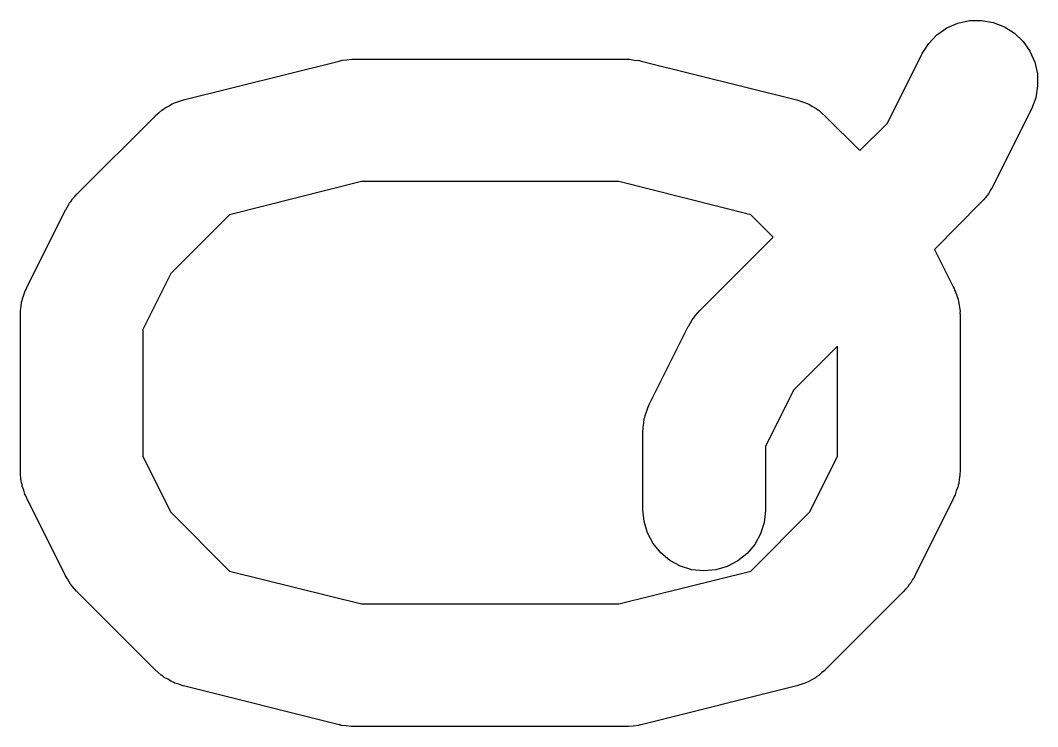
# Model space of a CAD drawing. Extents: x 2.99 to 5.82, y -2.36 to -0.87.
# Drawn here: x 3.75368 to 3.80269, y -1.26317 to -1.22915 of the extents above; entities that cross this region are included whole.
import ezdxf

# ---------------------------------------------------------------- set-up
doc = ezdxf.new("R2010")
doc.units = 0
doc.header["$MEASUREMENT"] = 0
doc.layers.add('BLACK', color=7, linetype='CONTINUOUS')

msp = doc.modelspace()

# ---------------------------------------------------------------- linework, layer by layer
at = {"layer": 'BLACK', "linetype": 'CONTINUOUS'}
for p, q in [((3.79884, -1.22929), (3.79941, -1.22916)), ((3.79941, -1.22916), (3.79998, -1.22915)), ((3.79998, -1.22915), (3.80055, -1.22925)), ((3.79784, -1.22984), (3.79832, -1.22951)), ((3.79832, -1.22951), (3.79884, -1.22929)), ((3.80055, -1.22925), (3.80109, -1.22946)), ((3.80109, -1.22946), (3.80157, -1.22977)), ((3.79744, -1.23026), (3.79784, -1.22984)), ((3.80157, -1.22977), (3.80199, -1.23017)), ((3.79713, -1.23074), (3.79744, -1.23026)), ((3.80199, -1.23017), (3.80232, -1.23064)), ((3.80232, -1.23064), (3.80255, -1.23117)), ((3.76154, -1.23298), (3.76904, -1.23111)), ((3.76904, -1.23111), (3.76908, -1.2311)), ((3.76908, -1.2311), (3.76913, -1.23109)), ((3.76913, -1.23109), (3.76918, -1.23107)), ((3.76918, -1.23107), (3.76941, -1.23105)), ((3.76941, -1.23105), (3.76965, -1.23102)), ((3.76965, -1.23102), (3.7697, -1.23102)), ((3.7697, -1.23102), (3.76975, -1.23102)), ((3.76975, -1.23102), (3.78288, -1.23102)), ((3.78288, -1.23102), (3.78292, -1.23102)), ((3.78292, -1.23102), (3.78297, -1.23102)), ((3.78297, -1.23102), (3.78302, -1.23102)), ((3.78302, -1.23102), (3.78326, -1.23106)), ((3.78326, -1.23106), (3.78349, -1.23108)), ((3.78349, -1.23108), (3.78354, -1.2311)), ((3.78354, -1.2311), (3.78359, -1.23111)), ((3.78359, -1.23111), (3.79109, -1.23298)), ((3.79545, -1.2341), (3.79711, -1.23078)), ((3.79711, -1.23078), (3.79713, -1.23074)), ((3.80255, -1.23117), (3.80268, -1.23173)), ((3.80268, -1.23173), (3.80269, -1.23231)), ((3.80269, -1.23231), (3.8026, -1.23288)), ((3.76116, -1.2331), (3.76135, -1.23305)), ((3.76135, -1.23305), (3.76154, -1.23298)), ((3.79109, -1.23298), (3.79113, -1.23299)), ((3.79113, -1.23299), (3.79132, -1.23306)), ((3.79132, -1.23306), (3.79151, -1.23312)), ((3.8026, -1.23288), (3.80239, -1.23342)), ((3.76035, -1.2336), (3.7605, -1.23347)), ((3.7605, -1.23347), (3.76058, -1.23342)), ((3.76058, -1.23342), (3.76065, -1.23337)), ((3.76065, -1.23337), (3.76082, -1.23328)), ((3.76082, -1.23328), (3.76099, -1.23317)), ((3.76099, -1.23317), (3.76108, -1.23314)), ((3.76108, -1.23314), (3.76116, -1.2331)), ((3.79151, -1.23312), (3.79159, -1.23316)), ((3.79159, -1.23316), (3.79167, -1.23319)), ((3.79167, -1.23319), (3.79184, -1.2333)), ((3.79184, -1.2333), (3.79202, -1.23339)), ((3.79202, -1.23339), (3.79209, -1.23345)), ((3.79209, -1.23345), (3.79216, -1.23349)), ((3.79216, -1.23349), (3.79231, -1.23363)), ((3.80239, -1.23342), (3.80052, -1.23717)), ((3.75642, -1.23751), (3.76017, -1.23376)), ((3.76017, -1.23376), (3.76019, -1.23373)), ((3.76019, -1.23373), (3.76035, -1.2336)), ((3.79231, -1.23363), (3.79246, -1.23376)), ((3.79246, -1.23376), (3.79412, -1.23542)), ((3.79412, -1.23542), (3.79545, -1.2341)), ((3.77012, -1.23692), (3.76376, -1.23851)), ((3.78251, -1.23692), (3.77012, -1.23692)), ((3.78887, -1.23851), (3.78251, -1.23692)), ((3.80033, -1.23749), (3.80025, -1.23758)), ((3.80041, -1.23734), (3.80033, -1.23749)), ((3.8005, -1.2372), (3.80041, -1.23734)), ((3.80052, -1.23717), (3.8005, -1.2372)), ((3.75597, -1.2381), (3.75605, -1.23795)), ((3.75605, -1.23795), (3.75613, -1.23786)), ((3.75613, -1.23786), (3.7562, -1.23775)), ((3.7562, -1.23775), (3.75631, -1.23764)), ((3.75631, -1.23764), (3.75642, -1.23751)), ((3.79996, -1.23793), (3.79772, -1.24018)), ((3.80007, -1.23781), (3.79996, -1.23793)), ((3.80018, -1.23769), (3.80007, -1.23781)), ((3.80025, -1.23758), (3.80018, -1.23769)), ((3.75399, -1.24202), (3.75586, -1.23827)), ((3.75586, -1.23827), (3.75588, -1.23824)), ((3.75588, -1.23824), (3.75597, -1.2381)), ((3.76376, -1.23851), (3.76093, -1.24134)), ((3.78995, -1.2396), (3.78887, -1.23851)), ((3.78641, -1.24313), (3.78995, -1.2396)), ((3.79772, -1.24018), (3.79864, -1.24202)), ((3.76093, -1.24134), (3.75958, -1.24404)), ((3.75378, -1.24256), (3.75385, -1.24237)), ((3.75385, -1.24237), (3.75392, -1.24218)), ((3.75392, -1.24218), (3.75396, -1.24211)), ((3.75396, -1.24211), (3.75399, -1.24202)), ((3.79864, -1.24202), (3.79866, -1.24206)), ((3.79866, -1.24206), (3.79869, -1.24214)), ((3.79869, -1.24214), (3.79873, -1.24222)), ((3.79873, -1.24222), (3.79879, -1.24241)), ((3.75372, -1.24293), (3.75374, -1.24273)), ((3.75374, -1.24273), (3.75377, -1.24265)), ((3.75377, -1.24265), (3.75378, -1.24256)), ((3.79879, -1.24241), (3.79886, -1.2426)), ((3.79886, -1.2426), (3.79887, -1.24269)), ((3.79887, -1.24269), (3.7989, -1.24277)), ((3.7989, -1.24277), (3.79892, -1.24297)), ((3.75368, -1.24313), (3.75372, -1.24293)), ((3.75369, -1.24322), (3.75368, -1.24313)), ((3.75368, -1.2433), (3.75369, -1.24322)), ((3.75368, -1.24334), (3.75368, -1.2433)), ((3.75368, -1.25084), (3.75368, -1.24334)), ((3.78612, -1.24348), (3.78619, -1.24338)), ((3.78619, -1.24338), (3.78631, -1.24326)), ((3.78631, -1.24326), (3.78641, -1.24313)), ((3.79892, -1.24297), (3.79895, -1.24317)), ((3.79895, -1.24317), (3.79894, -1.24326)), ((3.79894, -1.24326), (3.79895, -1.24334)), ((3.79895, -1.24334), (3.79895, -1.25084)), ((3.78586, -1.2439), (3.78588, -1.24386)), ((3.78588, -1.24386), (3.78597, -1.24372)), ((3.78597, -1.24372), (3.78605, -1.24358)), ((3.78605, -1.24358), (3.78612, -1.24348)), ((3.75958, -1.24404), (3.75958, -1.25015)), ((3.78398, -1.24765), (3.78586, -1.2439)), ((3.79305, -1.24485), (3.79093, -1.24697)), ((3.79305, -1.25015), (3.79305, -1.24485)), ((3.79093, -1.24697), (3.78958, -1.24967)), ((3.78391, -1.24781), (3.78395, -1.24773)), ((3.78395, -1.24773), (3.78398, -1.24765)), ((3.78374, -1.24835), (3.78376, -1.24827)), ((3.78376, -1.24827), (3.78378, -1.24819)), ((3.78378, -1.24819), (3.78385, -1.248)), ((3.78385, -1.248), (3.78391, -1.24781)), ((3.78368, -1.24875), (3.78371, -1.24856)), ((3.78368, -1.24884), (3.78368, -1.24875)), ((3.78371, -1.24856), (3.78374, -1.24835)), ((3.78367, -1.24893), (3.78368, -1.24884)), ((3.78367, -1.24897), (3.78367, -1.24893)), ((3.78367, -1.25272), (3.78367, -1.24897)), ((3.78958, -1.24967), (3.78958, -1.25272)), ((3.75958, -1.25015), (3.76093, -1.25284)), ((3.7917, -1.25284), (3.79305, -1.25015)), ((3.75368, -1.25093), (3.75368, -1.25084)), ((3.75368, -1.25102), (3.75368, -1.25093)), ((3.75371, -1.25122), (3.75368, -1.25102)), ((3.75373, -1.25142), (3.75371, -1.25122)), ((3.79894, -1.25106), (3.79891, -1.25126)), ((3.79895, -1.25088), (3.79894, -1.25097)), ((3.79894, -1.25097), (3.79894, -1.25106)), ((3.79895, -1.25084), (3.79895, -1.25088)), ((3.75376, -1.2515), (3.75373, -1.25142)), ((3.75377, -1.25159), (3.75376, -1.2515)), ((3.75384, -1.25178), (3.75377, -1.25159)), ((3.79885, -1.25163), (3.79877, -1.25181)), ((3.79886, -1.25154), (3.79885, -1.25163)), ((3.79889, -1.25146), (3.79886, -1.25154)), ((3.79891, -1.25126), (3.79889, -1.25146)), ((3.7539, -1.25197), (3.75384, -1.25178)), ((3.75394, -1.25205), (3.7539, -1.25197)), ((3.75397, -1.25213), (3.75394, -1.25205)), ((3.75399, -1.25216), (3.75397, -1.25213)), ((3.75586, -1.25591), (3.75399, -1.25216)), ((3.79864, -1.25216), (3.79677, -1.25591)), ((3.79867, -1.25208), (3.79864, -1.25216)), ((3.79871, -1.25201), (3.79867, -1.25208)), ((3.79877, -1.25181), (3.79871, -1.25201)), ((3.76093, -1.25284), (3.76376, -1.25568)), ((3.78373, -1.25329), (3.78367, -1.25272)), ((3.78887, -1.25568), (3.7917, -1.25284)), ((3.78958, -1.25276), (3.78951, -1.25333)), ((3.78958, -1.25272), (3.78958, -1.25276)), ((3.7839, -1.25384), (3.78373, -1.25329)), ((3.78951, -1.25333), (3.78934, -1.25388)), ((3.78417, -1.25435), (3.7839, -1.25384)), ((3.78934, -1.25388), (3.78906, -1.25439)), ((3.78453, -1.2548), (3.78417, -1.25435)), ((3.78906, -1.25439), (3.78869, -1.25483)), ((3.78497, -1.25517), (3.78453, -1.2548)), ((3.78869, -1.25483), (3.78824, -1.25519)), ((3.78548, -1.25544), (3.78497, -1.25517)), ((3.78603, -1.25561), (3.78548, -1.25544)), ((3.7866, -1.25567), (3.78603, -1.25561)), ((3.78718, -1.25562), (3.7866, -1.25567)), ((3.78773, -1.25546), (3.78718, -1.25562)), ((3.78824, -1.25519), (3.78773, -1.25546)), ((3.75595, -1.25605), (3.75586, -1.25591)), ((3.75603, -1.2562), (3.75595, -1.25605)), ((3.76376, -1.25568), (3.77012, -1.25726)), ((3.78251, -1.25726), (3.78887, -1.25568)), ((3.79666, -1.25609), (3.79658, -1.25624)), ((3.79675, -1.25595), (3.79666, -1.25609)), ((3.79677, -1.25591), (3.79675, -1.25595)), ((3.7561, -1.2563), (3.75603, -1.2562)), ((3.75617, -1.2564), (3.7561, -1.2563)), ((3.75628, -1.25652), (3.75617, -1.2564)), ((3.75639, -1.25665), (3.75628, -1.25652)), ((3.79632, -1.25655), (3.79621, -1.25668)), ((3.79643, -1.25643), (3.79632, -1.25655)), ((3.7965, -1.25633), (3.79643, -1.25643)), ((3.79658, -1.25624), (3.7965, -1.25633)), ((3.75642, -1.25668), (3.75639, -1.25665)), ((3.76017, -1.26043), (3.75642, -1.25668)), ((3.79621, -1.25668), (3.79246, -1.26043)), ((3.77012, -1.25726), (3.78251, -1.25726)), ((3.76032, -1.26056), (3.76017, -1.26043)), ((3.79243, -1.26046), (3.79228, -1.26058)), ((3.79246, -1.26043), (3.79243, -1.26046)), ((3.76047, -1.26069), (3.76032, -1.26056)), ((3.76054, -1.26074), (3.76047, -1.26069)), ((3.76061, -1.2608), (3.76054, -1.26074)), ((3.76079, -1.26089), (3.76061, -1.2608)), ((3.76096, -1.261), (3.76079, -1.26089)), ((3.76104, -1.26103), (3.76096, -1.261)), ((3.79163, -1.26101), (3.79155, -1.26104)), ((3.79181, -1.26091), (3.79163, -1.26101)), ((3.79198, -1.26082), (3.79181, -1.26091)), ((3.79205, -1.26076), (3.79198, -1.26082)), ((3.79213, -1.26072), (3.79205, -1.26076)), ((3.79228, -1.26058), (3.79213, -1.26072)), ((3.76112, -1.26107), (3.76104, -1.26103)), ((3.76131, -1.26113), (3.76112, -1.26107)), ((3.7615, -1.2612), (3.76131, -1.26113)), ((3.76154, -1.26121), (3.7615, -1.2612)), ((3.76904, -1.26308), (3.76154, -1.26121)), ((3.79109, -1.26121), (3.78359, -1.26308)), ((3.79128, -1.26114), (3.79109, -1.26121)), ((3.79147, -1.26108), (3.79128, -1.26114)), ((3.79155, -1.26104), (3.79147, -1.26108)), ((3.76909, -1.26309), (3.76904, -1.26308)), ((3.76914, -1.26311), (3.76909, -1.26309)), ((3.76937, -1.26313), (3.76914, -1.26311)), ((3.76961, -1.26317), (3.76937, -1.26313)), ((3.76966, -1.26316), (3.76961, -1.26317)), ((3.76971, -1.26317), (3.76966, -1.26316)), ((3.76975, -1.26317), (3.76971, -1.26317)), ((3.78288, -1.26317), (3.76975, -1.26317)), ((3.78293, -1.26317), (3.78288, -1.26317)), ((3.78298, -1.26317), (3.78293, -1.26317)), ((3.78321, -1.26314), (3.78298, -1.26317)), ((3.78345, -1.26311), (3.78321, -1.26314)), ((3.7835, -1.2631), (3.78345, -1.26311)), ((3.78355, -1.26309), (3.7835, -1.2631)), ((3.78359, -1.26308), (3.78355, -1.26309))]:
    msp.add_line(p, q, dxfattribs=at)

doc.saveas('drawing.dxf')
